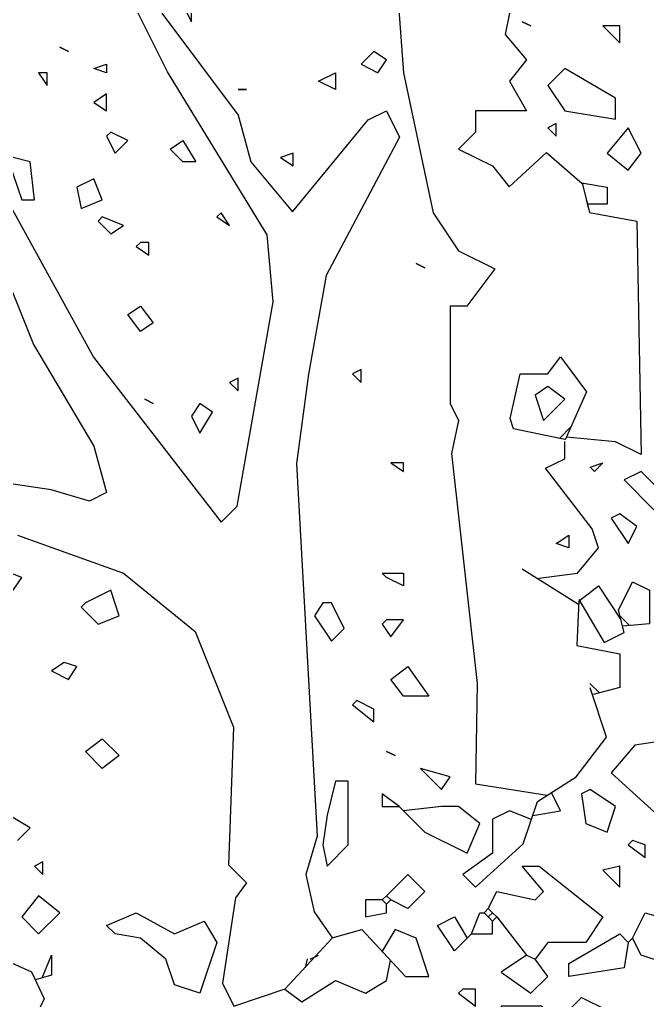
# Model space of a CAD drawing. Header units: metres. Extents: x -3.8 to 7.9, y -0.6 to 14.
# Drawn here: x -0.586 to 0.133, y 7.367 to 8.49 of the extents above; entities that cross this region are included whole.
import ezdxf

# ---------------------------------------------------------------- set-up
doc = ezdxf.new("R2010")
doc.units = ezdxf.units.M
doc.layers.add('ceco.net 88 green shadow', color=102, linetype='Continuous')
doc.layers.add('ceco.net 88 pair trees', color=7, linetype='Continuous')

msp = doc.modelspace()

# ---------------------------------------------------------------- linework, layer by layer
at = {"layer": 'ceco.net 88 green shadow', "linetype": 'Continuous'}
for p, q in [((-0.4041, 8.5168), (-0.3895, 8.4876)), ((-0.3895, 8.4876), (-0.3895, 8.5168)), ((-0.0104, 8.4876), (-0.0007, 8.4828)), ((-0.0007, 8.4828), (-0.0104, 8.4876)), ((0.0819, 8.4828), (0.1014, 8.4633)), ((0.1014, 8.4828), (0.0819, 8.4828)), ((0.1014, 8.4633), (0.1014, 8.4828)), ((-0.5402, 8.4585), (-0.5304, 8.4536)), ((-0.5304, 8.4536), (-0.5402, 8.4585)), ((-0.1805, 8.4536), (-0.1951, 8.439)), ((-0.1659, 8.4439), (-0.1805, 8.4536)), ((-0.5013, 8.4342), (-0.4867, 8.439)), ((-0.4867, 8.439), (-0.4867, 8.4293)), ((-0.1951, 8.439), (-0.1757, 8.4293)), ((-0.1757, 8.4293), (-0.1659, 8.4439)), ((-0.5645, 8.4293), (-0.5547, 8.4147)), ((-0.5547, 8.4293), (-0.5645, 8.4293)), ((-0.5547, 8.4147), (-0.5547, 8.4293)), ((-0.4867, 8.4293), (-0.5013, 8.4342)), ((-0.2437, 8.4196), (-0.2243, 8.4293)), ((-0.2243, 8.4293), (-0.2243, 8.4099)), ((0.0382, 8.4342), (0.0187, 8.4147)), ((0.0965, 8.4002), (0.0382, 8.4342)), ((-0.2243, 8.4099), (-0.2437, 8.4196)), ((-0.4867, 8.405), (-0.5013, 8.3953)), ((-0.4867, 8.3856), (-0.4867, 8.405)), ((-0.336, 8.4099), (-0.3263, 8.4099)), ((-0.3263, 8.4099), (-0.336, 8.4099)), ((0.0187, 8.4147), (0.0382, 8.3856)), ((-0.5013, 8.3953), (-0.4867, 8.3856)), ((0.0965, 8.3759), (0.0965, 8.4002)), ((0.0382, 8.3856), (0.0965, 8.3759)), ((0.0285, 8.371), (0.0187, 8.3661)), ((0.0285, 8.3564), (0.0285, 8.371)), ((-0.4818, 8.3613), (-0.4867, 8.3564)), ((-0.4624, 8.3516), (-0.4818, 8.3613)), ((0.0187, 8.3661), (0.0285, 8.3564)), ((0.1111, 8.3661), (0.0868, 8.337)), ((0.1257, 8.337), (0.1111, 8.3661)), ((-0.4867, 8.3564), (-0.477, 8.337)), ((-0.477, 8.337), (-0.4624, 8.3516)), ((-0.4138, 8.3418), (-0.3992, 8.3516)), ((-0.3992, 8.3516), (-0.3846, 8.3273)), ((-0.3992, 8.3273), (-0.4138, 8.3418)), ((-0.2729, 8.337), (-0.2874, 8.3321)), ((-0.2729, 8.3224), (-0.2729, 8.337)), ((0.0868, 8.337), (0.1111, 8.3175)), ((0.1111, 8.3175), (0.1257, 8.337)), ((-0.5985, 8.3273), (-0.5839, 8.2835)), ((-0.5742, 8.3273), (-0.5936, 8.3321)), ((-0.5693, 8.2835), (-0.5742, 8.3273)), ((-0.3846, 8.3273), (-0.3992, 8.3273)), ((-0.2874, 8.3321), (-0.2729, 8.3224)), ((-0.5013, 8.3078), (-0.5207, 8.2981)), ((-0.4916, 8.2835), (-0.5013, 8.3078)), ((-0.5207, 8.2981), (-0.5159, 8.2738)), ((-0.5839, 8.2835), (-0.5693, 8.2835)), ((-0.5159, 8.2738), (-0.4916, 8.2835)), ((-0.4916, 8.2641), (-0.4964, 8.2592)), ((-0.4964, 8.2592), (-0.4818, 8.2446)), ((-0.4673, 8.2544), (-0.4916, 8.2641)), ((-0.3555, 8.2689), (-0.3603, 8.2641)), ((-0.3603, 8.2641), (-0.3458, 8.2544)), ((-0.3458, 8.2544), (-0.3555, 8.2689)), ((-0.4818, 8.2446), (-0.4673, 8.2544)), ((-0.4478, 8.2349), (-0.4527, 8.2301)), ((-0.4527, 8.2301), (-0.4381, 8.2203)), ((-0.4381, 8.2349), (-0.4478, 8.2349)), ((-0.4381, 8.2203), (-0.4381, 8.2349)), ((-0.1319, 8.2106), (-0.1222, 8.2058)), ((-0.1222, 8.2058), (-0.1319, 8.2106)), ((-0.4624, 8.1523), (-0.4478, 8.162)), ((-0.4478, 8.162), (-0.4332, 8.1426)), ((-0.4478, 8.1329), (-0.4624, 8.1523)), ((-0.4332, 8.1426), (-0.4478, 8.1329)), ((-0.336, 8.0794), (-0.3458, 8.0745)), ((-0.336, 8.0648), (-0.336, 8.0794)), ((-0.1951, 8.0891), (-0.2048, 8.0843)), ((-0.2048, 8.0843), (-0.1951, 8.0745)), ((-0.1951, 8.0745), (-0.1951, 8.0891)), ((-0.3458, 8.0745), (-0.336, 8.0648)), ((0.0187, 8.0697), (0.0042, 8.06)), ((0.0382, 8.0551), (0.0187, 8.0697)), ((0.0042, 8.06), (0.0139, 8.0308)), ((-0.443, 8.0551), (-0.4332, 8.0502)), ((-0.4332, 8.0502), (-0.443, 8.0551)), ((-0.3798, 8.0502), (-0.3895, 8.0357)), ((-0.3652, 8.0405), (-0.3798, 8.0502)), ((0.0139, 8.0308), (0.0382, 8.0551)), ((-0.3895, 8.0357), (-0.3798, 8.0162)), ((-0.3798, 8.0162), (-0.3652, 8.0405)), ((-0.1611, 7.9822), (-0.1465, 7.9725)), ((-0.1465, 7.9822), (-0.1611, 7.9822)), ((-0.1465, 7.9725), (-0.1465, 7.9822)), ((0.0673, 7.9773), (0.0819, 7.9822)), ((0.0722, 7.9725), (0.0673, 7.9773)), ((0.0819, 7.9822), (0.0722, 7.9725)), ((0.1257, 7.9725), (0.1062, 7.9628)), ((0.15, 7.9482), (0.1257, 7.9725)), ((0.1062, 7.9628), (0.1402, 7.9287)), ((0.1014, 7.9239), (0.0916, 7.919)), ((0.1208, 7.9093), (0.1014, 7.9239)), ((0.0916, 7.919), (0.1111, 7.8899)), ((0.0285, 7.8899), (0.043, 7.8996)), ((0.043, 7.8996), (0.043, 7.885)), ((0.1111, 7.8899), (0.1208, 7.9093)), ((0.043, 7.885), (0.0285, 7.8899)), ((-0.5839, 7.851), (-0.6082, 7.8607)), ((-0.1708, 7.8558), (-0.1465, 7.8558)), ((-0.1659, 7.851), (-0.1708, 7.8558)), ((-0.1465, 7.8558), (-0.1465, 7.8413)), ((-0.5936, 7.8364), (-0.5839, 7.851)), ((-0.1465, 7.8413), (-0.1659, 7.851)), ((-0.4818, 7.8364), (-0.511, 7.8218)), ((-0.4721, 7.8072), (-0.4818, 7.8364)), ((-0.511, 7.8218), (-0.5159, 7.817)), ((-0.2388, 7.8218), (-0.2486, 7.8072)), ((-0.2291, 7.8218), (-0.2388, 7.8218)), ((-0.2145, 7.7927), (-0.2291, 7.8218)), ((-0.5159, 7.817), (-0.4964, 7.7975)), ((-0.4964, 7.7975), (-0.4721, 7.8072)), ((-0.2486, 7.8072), (-0.2291, 7.7781)), ((-0.1659, 7.8024), (-0.1708, 7.7975)), ((-0.1708, 7.7975), (-0.1611, 7.7829)), ((-0.1465, 7.8024), (-0.1659, 7.8024)), ((-0.1611, 7.7829), (-0.1465, 7.8024)), ((-0.2291, 7.7781), (-0.2145, 7.7927)), ((-0.5353, 7.7538), (-0.5499, 7.7441)), ((-0.5207, 7.7489), (-0.5353, 7.7538)), ((-0.5499, 7.7441), (-0.5304, 7.7343)), ((-0.5304, 7.7343), (-0.5207, 7.7489)), ((-0.1611, 7.7343), (-0.1416, 7.7489)), ((-0.1416, 7.7489), (-0.1173, 7.7149)), ((-0.1465, 7.7149), (-0.1611, 7.7343)), ((-0.2, 7.71), (-0.2048, 7.7052)), ((-0.1805, 7.7003), (-0.2, 7.71)), ((-0.1173, 7.7149), (-0.1465, 7.7149)), ((-0.2048, 7.7052), (-0.1805, 7.6857)), ((-0.1805, 7.6857), (-0.1805, 7.7003)), ((-0.511, 7.6517), (-0.4916, 7.6663)), ((-0.4916, 7.6663), (-0.4721, 7.6469)), ((-0.4916, 7.6323), (-0.511, 7.6517)), ((-0.1659, 7.6517), (-0.1562, 7.6469)), ((-0.1562, 7.6469), (-0.1659, 7.6517)), ((-0.4721, 7.6469), (-0.4916, 7.6323)), ((-0.1271, 7.6323), (-0.1028, 7.608)), ((-0.093, 7.6226), (-0.1271, 7.6323)), ((-0.2243, 7.6177), (-0.234, 7.5788)), ((-0.2097, 7.6177), (-0.2243, 7.6177)), ((-0.2097, 7.574), (-0.2097, 7.6177)), ((-0.1028, 7.608), (-0.093, 7.6226)), ((0.0673, 7.608), (0.0576, 7.6031)), ((0.0965, 7.5885), (0.0673, 7.608)), ((-0.1514, 7.5885), (-0.1708, 7.6031)), ((-0.1708, 7.6031), (-0.1708, 7.5885)), ((0.0576, 7.6031), (0.0625, 7.5691)), ((-0.1708, 7.5885), (-0.1514, 7.5885)), ((-0.1514, 7.5885), (-0.1465, 7.5837)), ((-0.1028, 7.5885), (-0.1465, 7.5837)), ((-0.0833, 7.5885), (-0.1028, 7.5885)), ((-0.059, 7.5691), (-0.0833, 7.5885)), ((0.0868, 7.5594), (0.0965, 7.5885)), ((-0.5742, 7.5642), (-0.5985, 7.5788)), ((-0.234, 7.5788), (-0.2388, 7.5448)), ((-0.2097, 7.5448), (-0.2097, 7.574)), ((-0.1465, 7.5837), (-0.1222, 7.5594)), ((-0.5888, 7.5497), (-0.5742, 7.5642)), ((-0.0736, 7.5351), (-0.059, 7.5691)), ((0.0625, 7.5691), (0.0868, 7.5594)), ((-0.1222, 7.5594), (-0.0736, 7.5351)), ((-0.2388, 7.5448), (-0.234, 7.5205)), ((-0.234, 7.5205), (-0.2097, 7.5448)), ((0.1159, 7.5497), (0.1111, 7.5448)), ((0.1111, 7.5448), (0.1305, 7.5302)), ((0.1305, 7.5448), (0.1159, 7.5497)), ((0.1305, 7.5302), (0.1305, 7.5448)), ((-0.5596, 7.5254), (-0.5693, 7.5205)), ((-0.5693, 7.5205), (-0.5596, 7.5108)), ((-0.5596, 7.5108), (-0.5596, 7.5254)), ((0.0139, 7.4913), (-0.0104, 7.5205)), ((-0.0104, 7.5205), (0.009, 7.5205)), ((0.009, 7.5205), (0.0819, 7.4622)), ((0.1014, 7.5205), (0.0819, 7.5156)), ((0.1014, 7.4962), (0.1014, 7.5205)), ((-0.1659, 7.4865), (-0.1416, 7.5108)), ((-0.1416, 7.5108), (-0.1222, 7.4913)), ((0.0819, 7.5156), (0.1014, 7.4962)), ((-0.5645, 7.4865), (-0.5839, 7.4622)), ((-0.5402, 7.467), (-0.5645, 7.4865)), ((-0.1708, 7.4816), (-0.1659, 7.4865)), ((-0.1659, 7.4865), (-0.1611, 7.4816)), ((-0.1222, 7.4913), (-0.1416, 7.4719)), ((-0.0493, 7.4719), (-0.0396, 7.4913)), ((-0.0396, 7.4913), (0.0042, 7.4816)), ((0.0042, 7.4816), (0.0139, 7.4913)), ((-0.1708, 7.4816), (-0.1902, 7.4816)), ((-0.1902, 7.4816), (-0.1902, 7.4622)), ((-0.1708, 7.4816), (-0.1659, 7.4768)), ((-0.1659, 7.4768), (-0.1611, 7.4816)), ((-0.1659, 7.467), (-0.1659, 7.4768)), ((-0.1416, 7.4719), (-0.1611, 7.4816)), ((-0.0542, 7.467), (-0.0493, 7.4719)), ((-0.0493, 7.4719), (-0.0444, 7.467)), ((-0.5839, 7.4622), (-0.5645, 7.4427)), ((-0.5645, 7.4427), (-0.5402, 7.467)), ((-0.4867, 7.4525), (-0.4527, 7.467)), ((-0.4527, 7.467), (-0.4089, 7.4427)), ((-0.1902, 7.4622), (-0.1659, 7.467)), ((-0.1076, 7.4525), (-0.0882, 7.4622)), ((-0.0882, 7.4622), (-0.0736, 7.4379)), ((-0.0687, 7.4427), (-0.059, 7.467)), ((-0.059, 7.467), (-0.0542, 7.467)), ((-0.0542, 7.467), (-0.0493, 7.4622)), ((-0.0493, 7.4622), (-0.0444, 7.467)), ((-0.0493, 7.4622), (-0.0444, 7.4573)), ((-0.0444, 7.467), (-0.0396, 7.4622)), ((-0.0444, 7.4573), (-0.0396, 7.4622)), ((-0.0396, 7.4622), (-0.0056, 7.4184)), ((0.0819, 7.4622), (0.0625, 7.433)), ((0.1159, 7.4379), (0.1305, 7.467)), ((0.1305, 7.467), (0.1645, 7.4573)), ((-0.477, 7.4427), (-0.4867, 7.4525)), ((-0.4089, 7.4427), (-0.3749, 7.4573)), ((-0.3749, 7.4573), (-0.3603, 7.433)), ((-0.0882, 7.4233), (-0.1076, 7.4525)), ((-0.0444, 7.4427), (-0.0444, 7.4573)), ((-0.4478, 7.4379), (-0.477, 7.4427)), ((-0.4187, 7.4136), (-0.4478, 7.4379)), ((-0.0736, 7.4379), (-0.0882, 7.4233)), ((-0.0736, 7.4379), (-0.0687, 7.4427)), ((-0.0687, 7.4427), (-0.0444, 7.4427)), ((0.043, 7.4087), (0.1014, 7.4427)), ((0.1014, 7.4427), (0.1111, 7.433)), ((0.1111, 7.433), (0.1159, 7.4379)), ((0.1257, 7.4184), (0.1159, 7.4379)), ((-0.3603, 7.433), (-0.3798, 7.3747)), ((0.0187, 7.433), (0.0042, 7.4136)), ((0.0625, 7.433), (0.0187, 7.433)), ((0.1111, 7.433), (0.1062, 7.4039)), ((-0.2534, 7.4136), (-0.2437, 7.4184)), ((-0.0056, 7.4184), (-0.0347, 7.399)), ((-0.0056, 7.4184), (0.0042, 7.4136)), ((0.1548, 7.4087), (0.1257, 7.4184)), ((-0.4089, 7.3844), (-0.4187, 7.4136)), ((0.0187, 7.3941), (0.0042, 7.4136)), ((0.043, 7.3941), (0.043, 7.4087)), ((-0.0347, 7.399), (-0.0007, 7.3747)), ((-0.0007, 7.3747), (0.0187, 7.3941)), ((0.1062, 7.4039), (0.043, 7.3941)), ((-0.3798, 7.3747), (-0.4089, 7.3844)), ((-0.0785, 7.3796), (-0.0833, 7.3747)), ((-0.0833, 7.3747), (-0.0639, 7.3601)), ((-0.0639, 7.3796), (-0.0785, 7.3796)), ((-0.0639, 7.3601), (-0.0639, 7.3796))]:
    msp.add_line(p, q, dxfattribs=at)
at = {"layer": 'ceco.net 88 pair trees', "linetype": 'Continuous'}
for p, q in [((0.063, 8.2835), (0.0652, 8.2745)), ((0.0321, 8.0102), (0.0455, 8.0238)), ((0.0542, 7.8201), (-0.0104, 7.8607)), ((0.1014, 7.8072), (0.1125, 7.7961)), ((0.0671, 7.7297), (0.078, 7.7188)), ((-0.2823, 7.3793), (-0.2277, 7.4384)), ((-0.2588, 7.4039), (-0.2563, 7.4143))]:
    msp.add_line(p, q, dxfattribs=at)
for points in [[(-0.8228, 9.2303), (-0.7686, 9.1923), (-0.6568, 9.1583), (-0.5402, 9.1), (-0.4721, 9.0174), (-0.4403, 8.9382), (-0.156, 8.5581), (-0.1465, 8.4293), (-0.1125, 8.2689), (-0.0833, 8.2252), (-0.042, 8.2046), (-0.0741, 8.162), (-0.093, 8.162), (-0.093, 8.0502), (-0.0833, 8.0308), (-0.0916, 7.9929), (-0.0619, 7.7297), (-0.0639, 7.6148), (0.0183, 7.6017)], [(0.0586, 8.6597), (0.0379, 8.6334), (0.0139, 8.6286), (-0.0119, 8.6458), (-0.0794, 8.6354), (-0.0833, 8.6237), (-0.0687, 8.5897), (-0.093, 8.5314), (-0.0687, 8.5119), (-0.0396, 8.5217), (-0.025, 8.4974), (-0.0299, 8.4731), (-0.0056, 8.4439), (-0.025, 8.4196), (-0.0056, 8.3856), (-0.0639, 8.3856), (-0.0639, 8.3613), (-0.0833, 8.3418), (-0.0444, 8.3224), (-0.0255, 8.2986), (0.0175, 8.338), (0.0581, 8.3025)], [(-0.735, 8.5282), (-0.5705, 8.1178), (-0.5013, 8.0014), (-0.4867, 7.9482), (-0.5061, 7.9385), (-0.5501, 7.9516), (-0.7399, 7.9798)], [(-0.6162, 8.311), (-0.5015, 8.1035), (-0.3555, 7.9142), (-0.337, 7.9326), (-0.2957, 8.1666), (-0.3025, 8.2437), (-0.417, 8.4303), (-0.4624, 8.5217)], [(-0.4235, 8.4974), (-0.336, 8.3807), (-0.3215, 8.3273), (-0.2736, 8.2699), (-0.1868, 8.3751), (-0.1659, 8.3856), (-0.1509, 8.3555), (-0.2352, 8.197), (-0.2554, 8.084), (-0.269, 7.9817), (-0.2454, 7.5548), (-0.2583, 7.5108), (-0.2488, 7.468), (-0.2279, 7.4379)], [(0.0581, 8.303), (0.0666, 8.2692), (0.1208, 8.2592), (0.1259, 7.9919), (0.0965, 8.0065), (0.0404, 8.0116)], [(0.0576, 8.303), (0.0868, 8.2981), (0.0868, 8.2787), (0.0642, 8.2787)], [(0.0382, 8.0089), (-0.0204, 8.0213), (-0.0243, 8.033), (-0.0128, 8.0843), (0.0187, 8.0843), (0.0333, 8.1037), (0.0632, 8.0636), (0.0389, 8.0087)], [(0.0085, 7.8503), (0.0528, 7.8558), (0.0771, 7.885), (0.0698, 7.9066), (0.0163, 7.9761), (0.0382, 7.9871), (0.0382, 8.0067)], [(-0.5888, 7.8996), (-0.4673, 7.8558), (-0.3851, 7.789), (-0.3414, 7.6797), (-0.347, 7.5217), (-0.3263, 7.5011), (-0.339, 7.4841), (-0.354, 7.3861), (-0.3409, 7.3601), (-0.2821, 7.3798)], [(0.0997, 7.8136), (0.1159, 7.8461), (0.1354, 7.8364), (0.1354, 7.798), (0.1045, 7.7953)], [(0.0552, 7.8247), (0.0771, 7.8413), (0.1023, 7.8034)], [(0.0545, 7.8243), (0.0523, 7.7732), (0.1014, 7.7635), (0.1014, 7.7251), (0.071, 7.7168)], [(0.0545, 7.8257), (0.0836, 7.7766), (0.1065, 7.7878), (0.0997, 7.8136)], [(0, 7.5737), (-0.025, 7.5837), (-0.0444, 7.574), (-0.0444, 7.5351), (-0.0785, 7.5108), (-0.0639, 7.4962), (-0.0094, 7.5458), (0.0071, 7.5944), (0.0513, 7.6228), (0.0861, 7.668), (0.0673, 7.7246)], [(0.1922, 7.67), (0.1186, 7.659), (0.0916, 7.6274), (0.15, 7.574), (0.218, 7.574), (0.2083, 7.5399), (0.2229, 7.5302), (0.286, 7.5448), (0.3346, 7.5351), (0.3346, 7.5686), (0.2525, 7.6073), (0.2326, 7.642), (0.2569, 7.6809), (0.2472, 7.7003)], [(0.0017, 7.5783), (0.0333, 7.5837), (0.0229, 7.6046)], [(-0.2281, 7.4381), (-0.1941, 7.4478), (-0.1443, 7.3941), (-0.1173, 7.3941), (-0.1319, 7.4379), (-0.1562, 7.4476), (-0.171, 7.4231)], [(-0.6811, 7.3443), (-0.719, 7.3681), (-0.6568, 7.3941), (-0.6811, 7.4282), (-0.658, 7.4374), (-0.5727, 7.3992), (-0.5581, 7.3684), (-0.5691, 7.346)], [(-0.5603, 7.3924), (-0.5499, 7.4184), (-0.5499, 7.3954), (-0.5683, 7.39)], [(-0.2826, 7.3796), (-0.2631, 7.365), (-0.2243, 7.3893), (-0.1902, 7.3747), (-0.1659, 7.3893), (-0.1613, 7.4124)], [(0.029, 7.3412), (0.0576, 7.3698), (0.0868, 7.3553), (0.0868, 7.3164), (0.0513, 7.3164), (0.0122, 7.3601), (-0.0347, 7.3601), (-0.0371, 7.3465)]]:
    msp.add_lwpolyline(points, dxfattribs=at)

doc.saveas('drawing.dxf')
